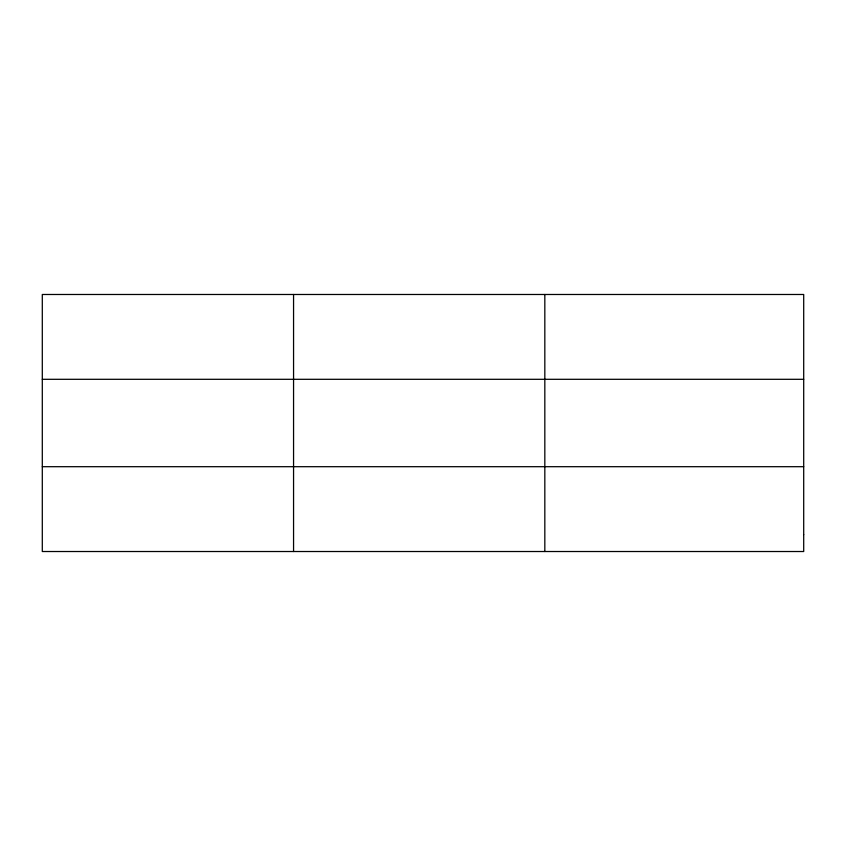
<?xml version="1.0" encoding="UTF-8"?>
<svg xmlns="http://www.w3.org/2000/svg" width="846" height="846" viewBox="0 0 846 846"><rect width="100%" height="100%" fill="white"/><g stroke="black" fill="none" stroke-linecap="round" stroke-linejoin="round"><path stroke-width="1.27" d="M293.562 294.482L293.562 551.518M544.824 294.482L544.824 551.518M42.3 379.304L803.7 379.304M42.3 466.696L803.7 466.696M803.7 534.556L803.7 551.518L42.3 551.518L42.3 294.482L803.7 294.482L803.7 534.556"/></g></svg>
